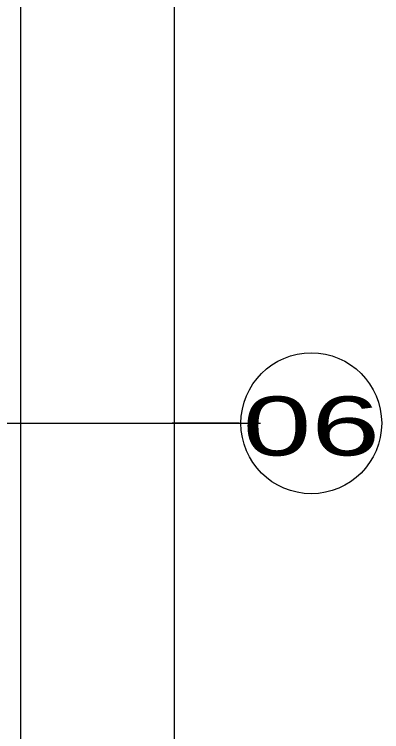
# Model space of a CAD drawing. Header units: metres. Extents: x 32 to 132, y -29 to 44.
# Drawn here: x 128.42 to 132.18, y -15.07 to -7.75 of the extents above; entities that cross this region are included whole.
import ezdxf

# ---------------------------------------------------------------- set-up
doc = ezdxf.new("R2010")
doc.units = ezdxf.units.M
doc.header["$LTSCALE"] = 100
doc.layers.add('Arqui', color=8, linetype='Continuous', lineweight=0)
doc.styles.add('ROMANS', font='arial.ttf', dxfattribs={"width": 0.7})
doc.styles.add('style2', font='arial.ttf', dxfattribs={"width": 1.5})
doc.dimstyles.new('1-10', dxfattribs={"dimscale": 10, "dimtxt": 0.0037, "dimasz": 0.001, "dimexe": 0.0018, "dimexo": 0.0018, "dimgap": 0.0005, "dimtad": 1, "dimzin": 4, "dimdsep": 46, "dimtxsty": 'ROMANS', "dimblk": 'ARCHTICK', "dimcen": 0.003, "dimdle": 0.0015, "dimclrd": 1, "dimclre": 1, "dimclrt": 4, "dimadec": 0, "dimazin": 0, "dimtfac": 1, "dimtix": 1, "dimtmove": 2, "dimatfit": 3, "dimldrblk": 'flecha', "dimfxl": 1, "dimtolj": 1, "dimtzin": 4, "dimarcsym": 0})

# ---------------------------------------------------------------- blocks, each defined once
blk = doc.blocks.new('_ArchTick')
at = {"layer": 'Arqui', "const_width": 0.15}
blk.add_lwpolyline([(-0.5, -0.5), (0.5, 0.5)], dxfattribs=at)
blk = doc.blocks.new('*D35')
at = {"layer": 'Arqui', "lineweight": -2, "transparency": 16777216}
for p, q in [((-46.7195, -6693.9988), (-47.4043, -6693.9988)), ((-47.3863, -6693.9838), (-47.3863, -6703.6888)), ((-46.7195, -6703.6738), (-47.4043, -6703.6738))]:
    blk.add_line(p, q, dxfattribs=at)
at = {"layer": 'Arqui', "transparency": 16777216}
for p in [(-46.7015, -6693.9988), (-47.3863, -6703.6738), (-46.7015, -6703.6738)]:
    blk.add_point(p, dxfattribs=at)
at = {"layer": 'Arqui', "lineweight": -2, "transparency": 16777216, "xscale": 0.01, "yscale": 0.01, "zscale": 0.01}
for p, rotation in [((-47.3863, -6693.9988), 90), ((-47.3863, -6703.6738), 270)]:
    blk.add_blockref('_ArchTick', p, dxfattribs=dict(at, rotation=rotation))
at = {"layer": 'Arqui', "transparency": 16777216, "insert": (-47.4102, -6698.8363), "char_height": 0.037, "attachment_point": 5, "rotation": 90, "style": 'ROMANS'}
blk.add_mtext('\\A1;9.68', dxfattribs=at)
blk = doc.blocks.new('flecha')
at = {"layer": 'Arqui', "lineweight": 0}
h = blk.add_hatch(color=256, dxfattribs=at)
h.dxf.hatch_style = 1
h.paths.add_polyline_path([(0, 0), (2.44, 0.43), (2.44, 0.02), (4, 0.03), (4, -0.03), (2.44, -0.04), (2.44, -0.43)])
at = {"layer": 'Arqui', "lineweight": 0, "flags": 128}
blk.add_lwpolyline([(0, 0), (2.44, 0.43), (2.44, 0.02), (2.44, 0.02), (4, 0.03), (4, -0.03), (2.44, -0.04), (2.44, -0.43), (0, 0)], dxfattribs=at)
blk = doc.blocks.new('*D36')
at = {"layer": 'Arqui', "lineweight": -2, "transparency": 16777216}
for p, q in [((-46.7195, -6703.6738), (-47.4043, -6703.6738)), ((-47.3863, -6703.6588), (-47.3863, -6711.7138)), ((-46.7195, -6711.6988), (-47.4043, -6711.6988))]:
    blk.add_line(p, q, dxfattribs=at)
at = {"layer": 'Arqui', "transparency": 16777216}
for p in [(-46.7015, -6703.6738), (-47.3863, -6711.6988), (-46.7015, -6711.6988)]:
    blk.add_point(p, dxfattribs=at)
at = {"layer": 'Arqui', "lineweight": -2, "transparency": 16777216, "xscale": 0.01, "yscale": 0.01, "zscale": 0.01}
for p, rotation in [((-47.3863, -6703.6738), 90), ((-47.3863, -6711.6988), 270)]:
    blk.add_blockref('_ArchTick', p, dxfattribs=dict(at, rotation=rotation))
at = {"layer": 'Arqui', "transparency": 16777216, "insert": (-47.4102, -6707.6863), "char_height": 0.037, "attachment_point": 5, "rotation": 90, "style": 'ROMANS'}
blk.add_mtext('\\A1;8.02', dxfattribs=at)
blk = doc.blocks.new('estructura etapa 3')
at = {"layer": 'Arqui'}
blk.add_line((-93.5202, -6703.6738), (-46.5015, -6703.6738), dxfattribs=at)
blk.add_circle((-45.9817, -6703.6738), 0.7198, dxfattribs=at)
at = {"layer": 'Arqui', "style": 'style2', "width": 1.5}
blk.add_text('06', height=0.60307, rotation=0.02931, dxfattribs=at).set_placement((-46.684, -6704.0035))
at = {"layer": 'Arqui'}
for base, p1, p2, picture, middle in [((-47.38635, -6703.67384), (-46.70152, -6693.99883), (-46.70152, -6703.67384), '*D35', (-47.41024, -6698.83633)), ((-47.38635, -6711.69883), (-46.70152, -6703.67384), (-46.70152, -6711.69883), '*D36', (-47.41024, -6707.68633))]:
    dim = blk.add_linear_dim(base=base, p1=p1, p2=p2, angle=90, dimstyle='1-10', dxfattribs=at)
    dim.commit()
    dim.dimension.update_dxf_attribs({"geometry": picture, "text_midpoint": middle})
blk = doc.blocks.new('A$C4ed580ad')
at = {"layer": 'Arqui'}
blk.add_line((48.3816, 9.0927), (48.3816, 27.4117, -41.2555), dxfattribs=at)
blk.add_blockref('estructura etapa 3', (97.3352, 6720.7245), dxfattribs=at)

msp = doc.modelspace()

# ---------------------------------------------------------------- block references
at = {"layer": 'Arqui'}
msp.add_blockref('A$C4ed580ad', (80.1042, -28.9743), dxfattribs=at)

doc.saveas('drawing.dxf')
